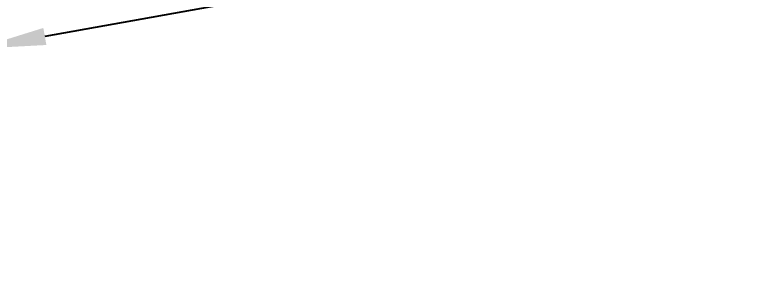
# Model space of a CAD drawing. Extents: x -7342 to 109, y -2713 to 214.
# Drawn here: x -5471.56 to -5450.25, y -2364.6 to -2357.23 of the extents above; entities that cross this region are included whole.
import ezdxf

# ---------------------------------------------------------------- set-up
doc = ezdxf.new("R2010")
doc.units = 0
doc.header["$LTSCALE"] = 7
doc.layers.get('0').update_dxf_attribs({"color": 2, "linetype": 'CONTINUOUS'})
doc.layers.get('Defpoints').update_dxf_attribs({"linetype": 'CONTINUOUS'})
doc.layers.add('\\M+5B3DF\\M+5B4E7\\M+5CFDF\\M+5B2E3', color=3, linetype='CONTINUOUS', lineweight=18)
doc.styles.add('\\M+5B1EA\\M+5D7BC', font='', dxfattribs={"width": 0.667})
doc.styles.get('\\M+5B1EA\\M+5D7BC').set_extended_font_data('宋体')
doc.dimstyles.new('\\M+5B1EA\\M+5D7BC', dxfattribs={"dimtxt": 3.277832, "dimasz": 2, "dimexe": 2, "dimexo": 0, "dimgap": 1.110315, "dimtad": 1, "dimdsep": 46, "dimtxsty": '\\M+5B1EA\\M+5D7BC', "dimblk": '_CAXARROW', "dimcen": 0, "dimdle": 6, "dimaunit": 1, "dimazin": 2, "dimtfac": 0.707107, "dimtdec": 3, "dimtmove": 0, "dimatfit": 3, "dimfxl": 0, "dimfrac": 2, "dimtolj": 1, "dimarcsym": 0})

# ---------------------------------------------------------------- blocks, each defined once
blk = doc.blocks.new('_CAXARROW')
blk.add_hatch(color=0).paths.add_polyline_path([(0, 0), (-1, 0.125), (-1, -0.125)], flags=0)
blk = doc.blocks.new('*D35')
at = {"layer": '\\M+5B3DF\\M+5B4E7\\M+5CFDF\\M+5B2E3', "color": 0, "linetype": 'Continuous', "lineweight": -2}
for p, q in [((-5452.821, -2354.651), (-5470.693, -2357.857)), ((-5504.356, -2363.895), (-5472.661, -2358.21)), ((-5506.324, -2364.248), (-5508.293, -2364.602))]:
    blk.add_line(p, q, dxfattribs=at)
at = {"layer": 'Defpoints', "color": 0}
for p in [(-5472.661, -2358.21), (-5504.356, -2363.895)]:
    blk.add_point(p, dxfattribs=at)
at = {"layer": '\\M+5B3DF\\M+5B4E7\\M+5CFDF\\M+5B2E3', "color": 0, "lineweight": -2, "xscale": 2, "yscale": 2, "zscale": 2}
for p, rotation in [((-5472.661, -2358.21), 190.1699066010935), ((-5504.356, -2363.895), 10.16990660109351)]:
    blk.add_blockref('_CAXARROW', p, dxfattribs=dict(at, rotation=rotation))
at = {"layer": '\\M+5B3DF\\M+5B4E7\\M+5CFDF\\M+5B2E3', "color": 0, "insert": (-5458.652, -2352.904), "char_height": 3.27783, "width": 16.29842, "attachment_point": 5, "rotation": 10.1699, "style": '\\M+5B1EA\\M+5D7BC'}
blk.add_mtext('\\A1;%%C32.2', dxfattribs=at)

msp = doc.modelspace()

# ---------------------------------------------------------------- dimensions: what is measured, and where the dimension line sits
at = {"layer": '\\M+5B3DF\\M+5B4E7\\M+5CFDF\\M+5B2E3', "color": 7}
dim = msp.add_diameter_dim_2p(p1=(-5504.3555, -2363.89531), p2=(-5472.66142, -2358.20983), dimstyle='\\M+5B1EA\\M+5D7BC', override={"dimpost": '%%C<>', "dimsah": 1, "dimtfill": 1, "dimtzin": 8}, dxfattribs=at)
dim.commit()
dim.dimension.update_dxf_attribs({"geometry": '*D35', "text_midpoint": (-5458.16702, -2355.60973), "dimtype": 163})

doc.saveas('drawing.dxf')
